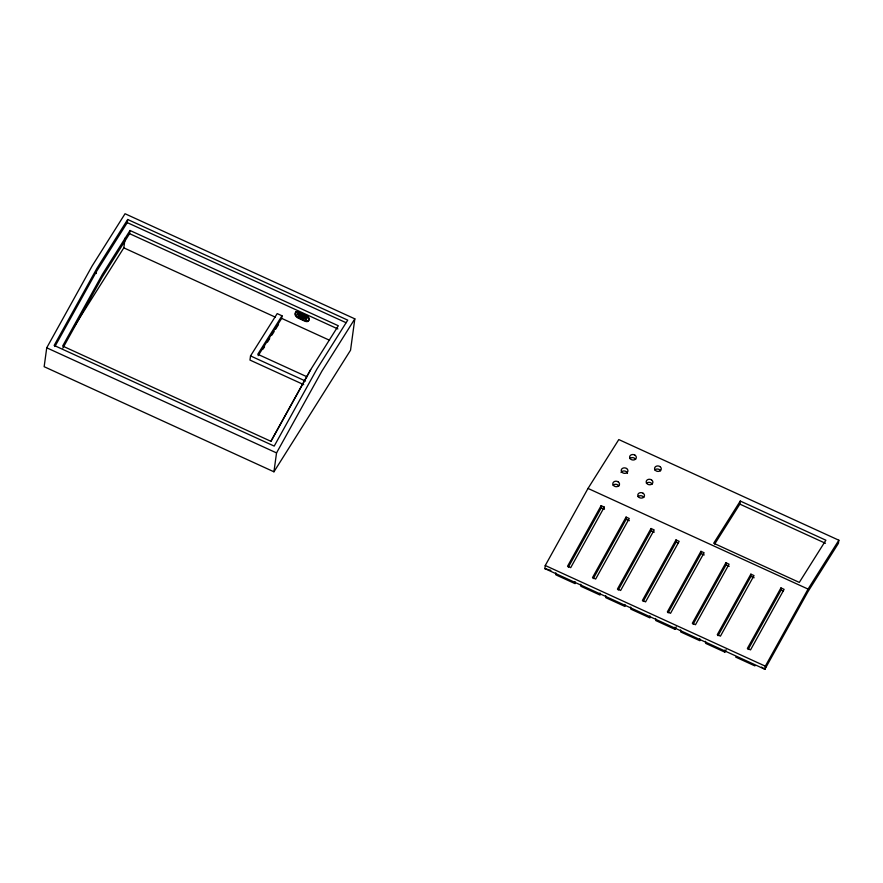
<?xml version="1.0" encoding="UTF-8"?>
<svg xmlns="http://www.w3.org/2000/svg" width="883" height="883" viewBox="0 0 883 883"><rect width="100%" height="100%" fill="white"/><g stroke="black" fill="none" stroke-linecap="round" stroke-linejoin="round"><path stroke-width="1.32" d="M125.132 238.73L125.143 238.046M96.247 273.531L96.413 271.611L127.262 222.615L127.693 219.492L347.747 320.143L316.953 369.017L274.205 446.092L54.15 345.441L96.909 268.366L127.693 219.492M46.733 347.803L44.15 366.699L273.94 471.798L350.54 350.22L354.834 318.851L125.044 213.741L92.031 266.136L46.733 347.803L276.534 452.913L273.94 471.798M73.896 327.074L123.808 247.847L125.055 238.774M62.881 348.045L102.141 277.218L129.569 233.664L130.011 230.485L338.321 325.761L310.684 369.624L270.938 441.323L62.649 346.048L102.384 274.348L130.011 230.485M258.156 355.672L281.655 318.366L282.008 315.794L277.196 313.597L250.529 355.915L249.966 360.065L303.708 384.646M544.844 568.608L545.264 565.506L588.012 488.431L618.795 439.568L838.85 540.219L838.431 543.299L807.956 591.676L764.888 669.259L544.844 568.608L550.893 570.374M714.7 544.038L739.844 504.127L740.263 501.047L825.881 540.208L799.303 582.405L713.685 543.244L740.263 501.047M761.521 667.118L764.888 669.259L765.318 666.168L808.066 589.082L838.85 540.219M764.888 669.259L766.378 665.429M54.912 346.511L96.413 271.611M270.938 441.323L310.684 369.624M276.534 452.913L321.831 371.246L354.834 318.851M601.124 505.661L567.548 566.202L570.705 567.648L604.292 507.107L601.124 505.661L601.235 507.846L568.31 567.195M626.08 517.074L592.504 577.614L595.661 579.06L629.248 518.52L626.08 517.074L626.19 519.259L593.277 578.619M651.036 528.487L617.46 589.027L620.628 590.473L654.204 529.943L651.036 528.487L651.146 530.672L618.232 590.032M675.992 539.91L642.416 600.451L645.583 601.897L679.159 541.356L675.992 539.91L676.102 542.096L643.188 601.444M700.947 551.323L667.371 611.864L670.539 613.31L704.115 552.769L700.947 551.323L701.069 553.509L668.144 612.857M655.616 618.486L655.727 620.528L674.932 629.314L676.257 626.919M725.914 562.736L692.327 623.277L695.495 624.722L729.071 564.182L725.914 562.736L726.025 564.921L693.1 624.281M750.87 574.149L717.283 634.689L720.451 636.135L754.027 575.595L750.87 574.149L750.98 576.334L718.056 635.694M705.539 641.312L705.638 643.354L724.844 652.14L726.168 649.745M780.947 587.912L747.371 648.453L750.539 649.899L784.115 589.358L780.947 587.912L781.058 590.098L748.144 649.447M282.008 315.794L257.77 354.271L306.909 376.754M263.079 349.094L264.547 346.765M267.483 342.096L269.69 338.597M271.887 335.11L274.094 331.611M275.562 329.271L278.498 324.613M127.262 222.615L346.07 322.703M739.844 504.127L825.462 543.288M129.569 233.664L337.88 328.951M306.876 317.549L300.695 314.734A4.172 2.263 32.2 0 1 298.884 313.564M302.869 318.851L299.171 317.163A4.172 2.263 32.2 0 1 298.222 316.633M281.655 318.366L329.569 340.275M123.808 247.847L275.375 317.174M588.012 488.431L808.066 589.082M601.235 507.846L603.343 508.807M626.19 519.259L629.358 520.705M651.146 530.672L654.314 532.129M676.102 542.096L678.21 543.056M701.069 553.509L704.226 554.954M726.025 564.921L729.181 566.367M750.98 576.334L754.137 577.78M781.058 590.098L783.166 591.058M250.529 355.915L305.529 381.07M545.264 565.506L765.318 666.168M735.727 657.118L754.921 665.903M724.733 650.098L724.844 652.14M699.778 638.685L699.888 640.727L680.683 631.941L680.583 629.899M674.822 627.261L674.932 629.314M649.866 615.848L649.965 617.89L630.771 609.115L630.661 607.062M624.91 604.436L625.009 606.478L605.815 597.692L605.705 595.65M604.292 507.107L604.402 509.292M599.954 593.023L600.054 595.065L580.859 586.279L580.749 584.237M574.999 581.599L575.098 583.652L555.893 574.866L555.793 572.824M629.866 458.597A3.344 2.726 7.8 0 1 633.773 457.858L634.535 458.233A3.344 2.726 7.8 0 1 635.605 459.392M621.047 472.548A3.344 2.726 7.8 0 1 625.363 471.191L626.124 471.577A3.344 2.726 7.8 0 1 627.449 473.431M613.067 485.275A3.344 2.726 7.8 0 1 616.963 484.535L617.725 484.91A3.344 2.726 7.8 0 1 618.806 486.069M654.822 470.021A3.344 2.726 7.8 0 1 658.729 469.27L659.491 469.646A3.344 2.726 7.8 0 1 660.561 470.805M646.422 483.354A3.344 2.726 7.8 0 1 650.318 482.604L651.091 482.99A3.344 2.726 7.8 0 1 652.162 484.149M638.023 496.699A3.344 2.726 7.8 0 1 641.919 495.948L642.681 496.323A3.344 2.726 7.8 0 1 643.762 497.482M305.739 314.867A4.172 2.263 32.2 0 1 307.549 316.037M308.266 316.776A4.172 2.263 32.2 0 1 308.796 317.538M309.083 318.288A10.408 5.662 32.2 0 1 308.785 320.463A4.172 2.263 32.2 0 1 304.955 320.595L298.785 317.77A4.172 2.263 32.2 0 1 295.441 314.359A10.408 5.662 32.2 0 1 295.739 312.185A4.172 2.263 32.2 0 1 298.597 311.688M298.465 313.079A1.38 0.751 32.2 0 0 298.399 313.266L298.266 314.205A1.38 0.751 32.2 0 0 299.392 315.562L305.562 318.388A1.38 0.751 32.2 0 0 306.831 318.344M306.743 316.489A1.38 0.751 32.2 0 1 306.92 316.743M307.24 320.507A4.172 2.263 32.2 0 1 305.341 319.977M296.114 314.491A4.172 2.263 32.2 0 1 295.783 313.068A10.408 5.662 32.2 0 1 295.915 312.129M306.732 317.703A1.38 0.751 32.2 0 1 306.103 317.527L299.933 314.701A1.38 0.751 32.2 0 1 298.807 313.344M298.012 313.873L297.88 314.812A1.38 0.751 32.2 0 0 299.006 316.169L305.176 318.995A1.38 0.751 32.2 0 0 306.522 318.763L306.644 317.825A1.38 0.751 32.2 0 0 305.518 316.467L299.348 313.642A1.38 0.751 32.2 0 0 298.012 313.873M305.441 315.352L299.26 312.527A4.172 2.263 32.2 0 0 295.22 313.222A10.408 5.662 32.2 0 0 295.143 314.834A4.172 2.263 32.2 0 0 298.476 318.255L304.657 321.081A4.172 2.263 32.2 0 0 308.697 320.386A10.408 5.662 32.2 0 0 308.785 318.763A4.172 2.263 32.2 0 0 305.441 315.352M659.91 466.566L659.148 466.191A3.344 2.726 7.8 0 0 655.009 467.228A3.344 2.726 7.8 0 0 655.948 470.794L656.709 471.169A3.344 2.726 7.8 0 0 660.848 470.131A3.344 2.726 7.8 0 0 659.91 466.566M634.954 455.153L634.193 454.778A3.344 2.726 7.8 0 0 630.054 455.805A3.344 2.726 7.8 0 0 630.992 459.381L631.753 459.756A3.344 2.726 7.8 0 0 635.892 458.719A3.344 2.726 7.8 0 0 634.954 455.153M651.511 479.911L650.749 479.524A3.344 2.726 7.8 0 0 646.61 480.562A3.344 2.726 7.8 0 0 647.548 484.127L648.31 484.513A3.344 2.726 7.8 0 0 652.449 483.476A3.344 2.726 7.8 0 0 651.511 479.911M626.555 468.487L625.793 468.111A3.344 2.726 7.8 0 0 621.654 469.149A3.344 2.726 7.8 0 0 622.592 472.714L623.354 473.1A3.344 2.726 7.8 0 0 627.493 472.063A3.344 2.726 7.8 0 0 626.555 468.487M643.1 493.244L642.338 492.869A3.344 2.726 7.8 0 0 638.21 493.906A3.344 2.726 7.8 0 0 639.149 497.471L639.91 497.846A3.344 2.726 7.8 0 0 644.049 496.809A3.344 2.726 7.8 0 0 643.1 493.244M618.144 481.831L617.383 481.456A3.344 2.726 7.8 0 0 613.244 482.482A3.344 2.726 7.8 0 0 614.193 486.058L614.954 486.434A3.344 2.726 7.8 0 0 619.093 485.396A3.344 2.726 7.8 0 0 618.144 481.831"/></g></svg>
